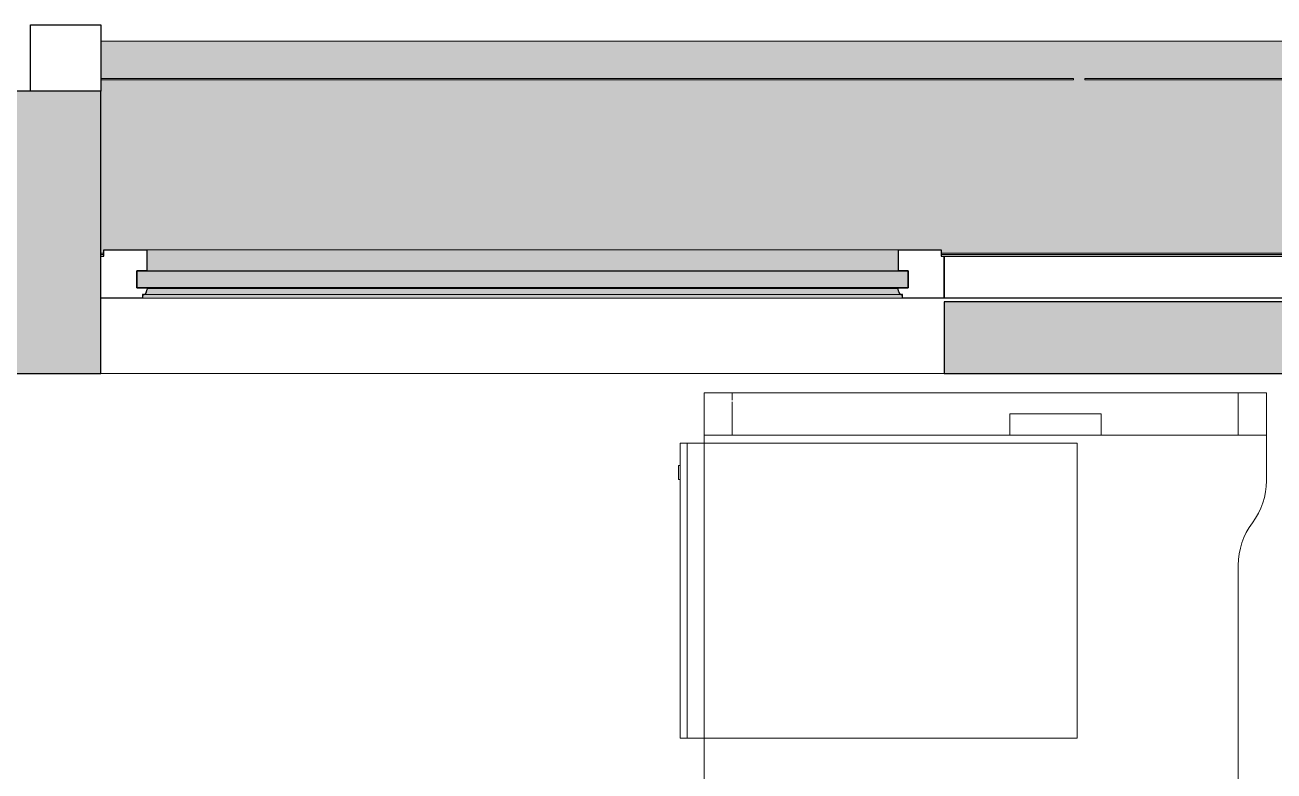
# Model space of a CAD drawing. Header units: millimetres. Extents: x 79795 to 317870, y -36033 to 97293.
# Drawn here: x 157801 to 159578, y 33679 to 34741 of the extents above; entities that cross this region are included whole.
import ezdxf

# ---------------------------------------------------------------- set-up
doc = ezdxf.new("R2010")
doc.units = ezdxf.units.MM
doc.header["$MEASUREMENT"] = 0
for name, color, linetype, lineweight in [('CSM-STL-XX-ZZ-M3-A-XXXX-00001_detached _19_04_21__rvt-1-Level 4$0$A-GLAZ', 7, 'CONTINUOUS', 9), ('CSM-STL-XX-ZZ-M3-A-XXXX-00001_detached _19_04_21__rvt-1-Level 4$0$A-GLAZ-CWMG', 7, 'CONTINUOUS', 9), ('CSM-STL-XX-ZZ-M3-A-XXXX-00001_detached _19_04_21__rvt-1-Level 4$0$A-WALL', 7, 'CONTINUOUS', 9), ('CSM-STL-XX-ZZ-M3-A-XXXX-00001_detached _19_04_21__rvt-1-Level 4$0$A-WALL-PATT', 7, 'CONTINUOUS', 9), ('CSM-STL-XX-ZZ-M3-A-XXXX-00001_detached _19_04_21__rvt-1-Level 4$0$I-WALL', 7, 'CONTINUOUS', 9), ('I-FURN', 8, 'CONTINUOUS', 9)]:
    doc.layers.add(name, color=color, linetype=linetype, lineweight=lineweight)

msp = doc.modelspace()

# ---------------------------------------------------------------- hatches: boundary and pattern name
at = {"layer": 'CSM-STL-XX-ZZ-M3-A-XXXX-00001_detached _19_04_21__rvt-1-Level 4$0$A-GLAZ'}
for points in [[(166688.5, 34416.7), (166692.8, 34416.7), (166692.8, 34718.3), (157908.8, 34718.3), (157908.8, 34416.7), (157913.2, 34416.7), (157913.2, 34421.3), (159104.5, 34421.3), (159104.5, 34416.7), (160441.2, 34416.7), (160441.2, 34421.3), (161632.5, 34421.3), (161632.5, 34416.7), (162969.2, 34416.7), (162969.2, 34421.3), (164160.5, 34421.3), (164160.5, 34416.7), (165497.2, 34416.7), (165497.2, 34421.3), (166688.5, 34421.3)], [(159043.6, 34391.4), (159043.6, 34421.3), (157974, 34421.3), (157974, 34391.4), (158886.1, 34391.4)], [(159057.6, 34367.4), (159057.6, 34391.4), (157960.1, 34391.4), (157960.1, 34367.4), (158886.1, 34367.4)], [(159049.6, 34352.5), (159049.6, 34357.5), (157968, 34356.9), (157968, 34352.5), (159048.1, 34352.5)], [(159048.1, 34357.5), (159044.7, 34359.8), (159043.4, 34362.4), (157973.8, 34362.4), (157972, 34358.7), (157969.6, 34357.5), (159045.8, 34357.5)], [(159043.1, 34362.4), (159043.6, 34363.4), (159042.4, 34366.3), (157975.3, 34366.3), (157974, 34362.4), (158587.2, 34362.4), (158886.1, 34362.4)], [(159042.4, 34366.3), (159042.4, 34367.4), (158886.1, 34366.3)]]:
    msp.add_hatch(color=256, dxfattribs=at).paths.add_polyline_path(points, flags=0)
h = msp.add_hatch(color=256, dxfattribs=at)
h.paths.add_polyline_path([(166692.8, 34414.6), (166692.8, 34416.7), (166688.5, 34416.7), (166688.5, 34414.6)], flags=0)
h.paths.add_polyline_path([(165497.2, 34414.6), (165497.2, 34416.7), (164160.5, 34416.7), (164160.5, 34414.6), (165463.9, 34414.6)], flags=0)
h.paths.add_polyline_path([(162969.2, 34414.6), (162969.2, 34416.7), (161632.5, 34416.7), (161632.5, 34414.6), (162773, 34414.6)], flags=0)
h.paths.add_polyline_path([(160381.1, 34414.6), (160441.2, 34414.6), (160441.2, 34416.7), (159104.5, 34416.7), (159104.5, 34414.6), (159185.1, 34414.6)], flags=0)
h.paths.add_polyline_path([(157913.2, 34414.6), (157913.2, 34416.7), (157908.8, 34416.7), (157908.8, 34414.6)], flags=0)
at = {"layer": 'CSM-STL-XX-ZZ-M3-A-XXXX-00001_detached _19_04_21__rvt-1-Level 4$0$A-WALL-PATT'}
h = msp.add_hatch(color=256, dxfattribs=at)
h.paths.add_polyline_path([(230840.8, 34347.3), (230840.8, 34647.3), (229692.8, 34647.3), (229692.8, 34347.3), (229746.4, 34347.3)], flags=0)
h.paths.add_polyline_path([(218948.8, 34347.3), (220908.8, 34347.3), (220908.8, 34647.3), (202317.8, 34647.3), (202317.8, 34347.3), (218537.2, 34347.3)], flags=0)
h.paths.add_polyline_path([(200283.7, 34347.3), (200283.7, 34647.3), (196942.8, 34647.3), (196942.8, 34347.3), (199847.5, 34347.3)], flags=0)
h.paths.add_polyline_path([(190658.8, 34347.3), (190658.8, 34647.3), (187318, 34647.3), (187318, 34347.3), (190578.9, 34347.3)], flags=0)
h.paths.add_polyline_path([(185283.8, 34347.3), (185283.8, 34647.3), (166692.8, 34647.3), (166692.8, 34347.3), (184300.1, 34347.3)], flags=0)
h.paths.add_polyline_path([(157908.8, 34347.3), (157908.8, 34647.3), (156460.8, 34647.3), (156460.8, 34347.3), (157391.2, 34347.3)], flags=0)
h = msp.add_hatch(color=256, dxfattribs=at)
h.paths.add_polyline_path([(168656.4, 34245.3), (168656.4, 34347.3), (166692.8, 34347.3), (166692.8, 34245.3), (167556.8, 34245.3)], flags=0)
h.paths.add_polyline_path([(157908.8, 34245.3), (157908.8, 34347.3), (156862.8, 34347.3), (156862.8, 34245.3), (157391.2, 34245.3)], flags=0)
for points in [[(159210.8, 34245.3), (159210.8, 34347.3), (159108.8, 34347.3), (159108.8, 34245.3), (159185.1, 34245.3)], [(160334.8, 34245.3), (160334.8, 34347.3), (159210.8, 34347.3), (159210.8, 34245.3)]]:
    msp.add_hatch(color=256, dxfattribs=at).paths.add_polyline_path(points, flags=0)

# ---------------------------------------------------------------- linework, layer by layer
at = {"layer": 'CSM-STL-XX-ZZ-M3-A-XXXX-00001_detached _19_04_21__rvt-1-Level 4$0$A-GLAZ', "lineweight": 30}
for p, q in [((157808.8, 34647.3), (157808.8, 34741.3)), ((157808.8, 34741.3), (157908.8, 34741.3)), ((157908.8, 34741.3), (157908.8, 34647.3)), ((157908.8, 34412.3), (157913.2, 34412.3)), ((157913.2, 34421.3), (157974, 34421.3)), ((157913.2, 34412.3), (157913.2, 34421.3)), ((157974, 34421.3), (157974, 34391.4)), ((159043.6, 34421.3), (159104.5, 34421.3)), ((159043.6, 34391.4), (159043.6, 34421.3)), ((159104.5, 34421.3), (159104.5, 34412.3)), ((159104.5, 34412.3), (159108.8, 34412.3)), ((159108.8, 34352.5), (159108.8, 34412.3)), ((159108.8, 34412.3), (160436.8, 34412.3)), ((159108.8, 34412.3), (159108.8, 34352.5)), ((157960.1, 34367.4), (157960.1, 34391.4)), ((157960.1, 34391.4), (159057.6, 34391.4)), ((157960.1, 34391.4), (157960.1, 34367.4)), ((157974, 34391.4), (157960.1, 34391.4)), ((159057.6, 34391.4), (159043.6, 34391.4)), ((159057.6, 34391.4), (159057.6, 34367.4)), ((159057.6, 34367.4), (159057.6, 34391.4)), ((159057.6, 34367.4), (157960.1, 34367.4)), ((157960.1, 34367.4), (157975.3, 34367.4)), ((157969.6, 34357.5), (157968, 34357.5)), ((157968, 34357.5), (157968, 34352.5)), ((157975.3, 34367.4), (157975.3, 34366.3)), ((159042.4, 34367.4), (159057.6, 34367.4)), ((159042.4, 34366.3), (159042.4, 34367.4)), ((159049.6, 34357.5), (159048.1, 34357.5)), ((159049.6, 34352.5), (159049.6, 34357.5)), ((157968, 34352.5), (157908.8, 34352.5)), ((159108.8, 34352.5), (159049.6, 34352.5)), ((160436.8, 34352.5), (159108.8, 34352.5))]:
    msp.add_line(p, q, dxfattribs=at)
at = {"layer": 'CSM-STL-XX-ZZ-M3-A-XXXX-00001_detached _19_04_21__rvt-1-Level 4$0$A-GLAZ'}
for p, q in [((166692.8, 34718.3), (157908.8, 34718.3)), ((157913.2, 34416.7), (157908.8, 34416.7)), ((157913.2, 34414.6), (157908.8, 34414.6)), ((157974, 34421.3), (159043.6, 34421.3)), ((160441.2, 34416.7), (159104.5, 34416.7)), ((160441.2, 34414.6), (159104.5, 34414.6)), ((157968, 34357.5), (157969.6, 34357.5)), ((157969.6, 34357.5), (159048.1, 34357.5)), ((157975.3, 34366.3), (159042.4, 34366.3)), ((159048.1, 34357.5), (159049.6, 34357.5)), ((159049.6, 34352.5), (157968, 34352.5))]:
    msp.add_line(p, q, dxfattribs=at)
at = {"layer": 'CSM-STL-XX-ZZ-M3-A-XXXX-00001_detached _19_04_21__rvt-1-Level 4$0$A-GLAZ', "lineweight": 30}
for centre, radius, start, end in [((157968.5, 34362.7), 5.36, 281.9524, 356.5739), ((157981.2, 34361.9), 7.4, 143.4261, 176.5739), ((159036.5, 34361.9), 7.4, 3.4261, 36.5739), ((159049.2, 34362.7), 5.36, 183.4261, 258.0476)]:
    msp.add_arc(centre, radius, start, end, dxfattribs=at)
at = {"layer": 'CSM-STL-XX-ZZ-M3-A-XXXX-00001_detached _19_04_21__rvt-1-Level 4$0$A-GLAZ'}
for points, knots in [([(157972, 34358.7), (157972, 34358.7), (157971.8, 34358.5), (157971.5, 34358.3), (157971.1, 34358), (157970.4, 34357.7), (157969.9, 34357.5), (157969.6, 34357.5)], [0.6, 0.6, 0.6, 0.6, 0.625, 0.7, 0.775, 0.85, 1, 1, 1, 1]), ([(157973.8, 34362.4), (157973.8, 34361.9), (157973.7, 34361.2), (157973.4, 34360.5), (157973.1, 34360.1), (157973, 34359.9), (157973, 34359.8)], [0, 0, 0, 0, 0.2, 0.3, 0.35, 0.4, 0.4, 0.4, 0.4]), ([(159044.7, 34359.8), (159044.6, 34360), (159044.4, 34360.4), (159044, 34361.2), (159043.9, 34361.9), (159043.8, 34362.4)], [-0.4, -0.4, -0.4, -0.4, -0.3, -0.2, 0, 0, 0, 0]), ([(159048.1, 34357.5), (159047.6, 34357.6), (159047, 34357.8), (159046.2, 34358.3), (159045.8, 34358.5), (159045.6, 34358.7)], [-1, -1, -1, -1, -0.8, -0.7, -0.6, -0.6, -0.6, -0.6])]:
    msp.add_open_spline(points, degree=3, knots=knots, dxfattribs=at)
for points in [[(157975.3, 34366.3), (157975, 34366), (157974.7, 34365.6), (157974.5, 34365.1)], [(159043.1, 34365.1), (159042.9, 34365.6), (159042.7, 34366), (159042.4, 34366.3)]]:
    msp.add_open_spline(points, degree=3, dxfattribs=at)
at = {"layer": 'CSM-STL-XX-ZZ-M3-A-XXXX-00001_detached _19_04_21__rvt-1-Level 4$0$A-GLAZ-CWMG'}
for p, q in [((157908.8, 34665.3), (158550.8, 34665.3)), ((158550.8, 34663.3), (157908.8, 34663.3)), ((158550.8, 34665.3), (159292.8, 34665.3)), ((159292.8, 34663.3), (158550.8, 34663.3)), ((159292.8, 34665.3), (159292.8, 34663.3)), ((159308.9, 34663.3), (159308.9, 34665.3)), ((159308.9, 34665.3), (160050.8, 34665.3)), ((160050.8, 34663.3), (159308.9, 34663.3))]:
    msp.add_line(p, q, dxfattribs=at)
at = {"layer": 'CSM-STL-XX-ZZ-M3-A-XXXX-00001_detached _19_04_21__rvt-1-Level 4$0$A-WALL', "lineweight": 30}
for p, q in [((157908.8, 34647.3), (156460.8, 34647.3)), ((157908.8, 34347.3), (157908.8, 34647.3))]:
    msp.add_line(p, q, dxfattribs=at)
at = {"layer": 'CSM-STL-XX-ZZ-M3-A-XXXX-00001_detached _19_04_21__rvt-1-Level 4$0$I-WALL', "lineweight": 30}
for p, q in [((157908.8, 34245.3), (157908.8, 34347.3)), ((159210.8, 34347.3), (159108.8, 34347.3)), ((159108.8, 34347.3), (159108.8, 34245.3)), ((160334.8, 34347.3), (159210.8, 34347.3)), ((156862.8, 34245.3), (157908.8, 34245.3)), ((159108.8, 34245.3), (159210.8, 34245.3)), ((159210.8, 34245.3), (160334.8, 34245.3))]:
    msp.add_line(p, q, dxfattribs=at)
at = {"layer": 'CSM-STL-XX-ZZ-M3-A-XXXX-00001_detached _19_04_21__rvt-1-Level 4$0$I-WALL'}
msp.add_line((159108.8, 34245.3), (157908.8, 34245.3), dxfattribs=at)
at = {"layer": 'I-FURN'}
for p, q in [((158807.2, 34217.7), (158767.2, 34217.7)), ((158767.2, 34217.7), (159567.2, 34217.7)), ((158767.2, 34157.7), (158767.2, 34217.7)), ((158767.2, 34217.7), (158767.2, 34157.7)), ((159567.2, 34217.7), (158767.2, 34217.7)), ((158767.2, 34217.7), (158767.2, 32617.7)), ((158767.2, 32617.7), (158767.2, 34217.7)), ((158767.2, 34217.7), (159567.2, 34217.7)), ((159527.2, 34217.7), (158807.2, 34217.7)), ((158807.2, 34217.7), (158807.2, 34207.1)), ((158807.2, 34217.7), (158807.2, 34207.1)), ((159567.2, 34217.7), (159527.2, 34217.7)), ((159527.2, 34217.7), (159527.2, 34157.7)), ((159527.2, 34217.7), (159527.2, 34157.7)), ((159567.2, 34217.7), (159567.2, 34157.7)), ((159567.2, 34217.7), (159567.2, 34157.7)), ((159567.2, 34092.7), (159567.2, 34217.7)), ((159567.2, 34217.7), (159567.2, 34092.7)), ((158807.2, 34204.8), (158807.2, 34157.7)), ((158807.2, 34204.8), (158807.2, 34157.7)), ((159202.2, 34157.7), (159202.2, 34187.7)), ((159202.2, 34187.7), (159332.2, 34187.7)), ((159332.2, 34187.7), (159202.2, 34187.7)), ((159202.2, 34187.7), (159202.2, 34157.7)), ((159332.2, 34187.7), (159332.2, 34157.7)), ((159332.2, 34187.7), (159332.2, 34157.7)), ((158767.2, 34157.7), (158807.2, 34157.7)), ((159202.2, 34157.7), (158767.2, 34157.7)), ((158807.2, 34157.7), (159527.2, 34157.7)), ((159332.2, 34157.7), (159202.2, 34157.7)), ((159567.2, 34157.7), (159332.2, 34157.7)), ((159527.2, 34157.7), (159567.2, 34157.7)), ((158742.9, 34146.1), (158732.9, 34146.1)), ((158732.9, 34146.1), (158732.9, 33726.1)), ((158742.9, 33726.1), (158742.9, 34146.1)), ((158767.2, 34146.1), (158742.9, 34146.1)), ((158742.9, 34146.1), (158742.9, 33726.1)), ((159297.9, 34146.1), (158767.2, 34146.1)), ((159297.9, 33726.1), (159297.9, 34146.1)), ((158732.9, 34114.5), (158730.9, 34114.5)), ((158730.9, 34094.5), (158730.9, 34114.5)), ((158730.9, 34114.5), (158730.9, 34094.5)), ((158730.9, 34094.5), (158732.9, 34094.5)), ((159527.2, 33140.4), (159527.2, 33972.7)), ((159527.2, 33972.7), (159527.2, 33140.4)), ((158732.9, 33726.1), (158742.9, 33726.1)), ((158742.9, 33726.1), (158767.2, 33726.1)), ((158767.2, 33726.1), (159297.9, 33726.1))]:
    msp.add_line(p, q, dxfattribs=at)
for centre, start, end in [((159467.2, 34092.7), 323.1301, 0), ((159467.2, 34092.7), 323.1301, 0), ((159627.2, 33972.7), 143.1301, 180), ((159627.2, 33972.7), 143.1301, 180)]:
    msp.add_arc(centre, 100, start, end, dxfattribs=at)

doc.saveas('drawing.dxf')
